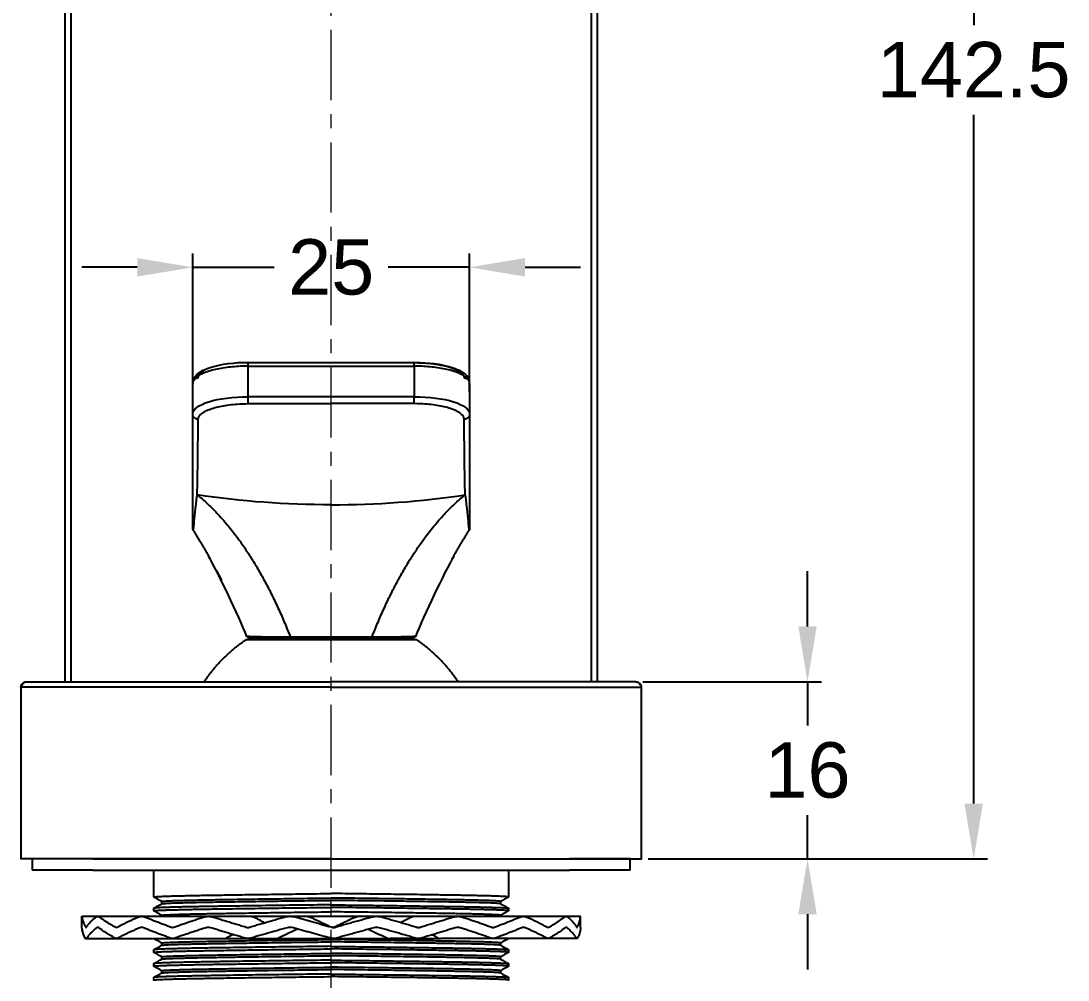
# Model space of a CAD drawing. Header units: millimetres. Extents: x 4812 to 5406, y -603 to -183.
# Drawn here: x 5095.6 to 5190.1, y -507.7 to -421.1 of the extents above; entities that cross this region are included whole.
import ezdxf

# ---------------------------------------------------------------- set-up
doc = ezdxf.new("R2010")
doc.units = ezdxf.units.MM
doc.header["$LTSCALE"] = 0.1
doc.linetypes.add('CENTERX2', pattern=[101.6, 63.5, -12.7, 12.7, -12.7])
doc.layers.get('0').update_dxf_attribs({"lineweight": 13})
doc.layers.add('CENTER', color=1, linetype='CENTERX2', lineweight=15)
doc.layers.add('DIM', color=3, linetype='Continuous', lineweight=9)
doc.styles.get("Standard").update_dxf_attribs({"font": 'arial.ttf'})
doc.dimstyles.new('사본(2) ISO-25', dxfattribs={"dimtxt": 5, "dimasz": 5, "dimexe": 1.25, "dimexo": 0.625, "dimgap": 1.5, "dimtad": 1, "dimtih": 1, "dimtoh": 1, "dimdec": 1, "dimdsep": 46, "dimtxsty": 'Standard', "dimcen": 5, "dimclrd": 3, "dimclre": 3, "dimclrt": 4, "dimadec": 0, "dimazin": 0, "dimtfac": 1, "dimtdec": 1, "dimtmove": 0, "dimatfit": 3, "dimfxl": 1.25, "dimarcsym": 0})

# ---------------------------------------------------------------- blocks, each defined once
blk = doc.blocks.new('*D7')
at = {"layer": 'Defpoints', "color": 0, "transparency": 16777216}
for p in [(5123.587, -354.241), (5151.587, -496.741), (5181.587, -496.741)]:
    blk.add_point(p, dxfattribs=at)
at = {"layer": 'DIM', "color": 3, "lineweight": -2, "transparency": 16777216}
for p, q in [((5124.212, -354.241), (5182.837, -354.241)), ((5181.587, -359.241), (5181.587, -421.438)), ((5181.587, -491.741), (5181.587, -429.544)), ((5152.212, -496.741), (5182.837, -496.741))]:
    blk.add_line(p, q, dxfattribs=at)
at = {"layer": 'DIM', "color": 3, "transparency": 16777216}
for points in [[(5180.754, -359.241), (5182.42, -359.241), (5181.587, -354.241)], [(5180.754, -491.741), (5182.42, -491.741), (5181.587, -496.741)]]:
    blk.add_solid(points, dxfattribs=at)
at = {"layer": 'DIM', "color": 4, "transparency": 16777216, "insert": (5181.587, -425.491), "char_height": 5, "attachment_point": 5}
blk.add_mtext('142.5', dxfattribs=at)
blk = doc.blocks.new('*D8')
at = {"layer": 'Defpoints', "color": 0, "transparency": 16777216}
for p in [(5151.085, -480.741), (5166.587, -480.741), (5151.587, -496.741)]:
    blk.add_point(p, dxfattribs=at)
at = {"layer": 'DIM', "color": 3, "lineweight": -2, "transparency": 16777216}
for p, q in [((5166.587, -475.741), (5166.587, -470.741)), ((5151.71, -480.741), (5167.837, -480.741)), ((5166.587, -480.741), (5166.587, -484.688)), ((5166.587, -496.741), (5166.587, -492.794)), ((5152.212, -496.741), (5167.837, -496.741)), ((5166.587, -501.741), (5166.587, -506.741))]:
    blk.add_line(p, q, dxfattribs=at)
at = {"layer": 'DIM', "color": 3, "transparency": 16777216}
for points in [[(5165.754, -475.741), (5167.42, -475.741), (5166.587, -480.741)], [(5165.754, -501.741), (5167.42, -501.741), (5166.587, -496.741)]]:
    blk.add_solid(points, dxfattribs=at)
at = {"layer": 'DIM', "color": 4, "transparency": 16777216, "insert": (5166.587, -488.741), "char_height": 5, "attachment_point": 5}
blk.add_mtext('16', dxfattribs=at)
blk = doc.blocks.new('*D14')
at = {"layer": 'Defpoints', "color": 0, "transparency": 16777216}
for p in [(5136.087, -443.311), (5111.087, -455.177), (5136.087, -455.177)]:
    blk.add_point(p, dxfattribs=at)
at = {"layer": 'DIM', "color": 3, "lineweight": -2, "transparency": 16777216}
for p, q in [((5111.087, -454.552), (5111.087, -442.061)), ((5136.087, -454.552), (5136.087, -442.061)), ((5106.087, -443.311), (5101.087, -443.311)), ((5111.087, -443.311), (5116.087, -443.311)), ((5116.087, -443.311), (5118.444, -443.311)), ((5131.087, -443.311), (5128.73, -443.311)), ((5136.087, -443.311), (5131.087, -443.311)), ((5141.087, -443.311), (5146.087, -443.311))]:
    blk.add_line(p, q, dxfattribs=at)
at = {"layer": 'DIM', "color": 3, "transparency": 16777216}
for points in [[(5106.087, -442.478), (5106.087, -444.145), (5111.087, -443.311)], [(5141.087, -442.478), (5141.087, -444.145), (5136.087, -443.311)]]:
    blk.add_solid(points, dxfattribs=at)
at = {"layer": 'DIM', "color": 4, "transparency": 16777216, "insert": (5123.587, -443.311), "char_height": 5, "attachment_point": 5}
blk.add_mtext('25', dxfattribs=at)

msp = doc.modelspace()

# ---------------------------------------------------------------- linework, layer by layer
at = {"lineweight": -3}
for p, q in [((5131.009, -476.77), (5119.91, -476.77)), ((5101.087, -501.932), (5101.088, -501.923)), ((5101.087, -502.923), (5101.087, -501.932)), ((5101.088, -501.923), (5146.086, -501.923)), ((5112.506, -501.923), (5116.076, -501.923)), ((5119.871, -501.923), (5121.069, -501.923)), ((5123.441, -502.849), (5123.342, -502.798)), ((5126.365, -501.923), (5127.685, -501.923)), ((5146.087, -501.932), (5146.086, -501.923)), ((5146.087, -502.943), (5146.087, -501.932)), ((5101.088, -502.923), (5101.087, -502.943)), ((5101.396, -503.923), (5133.49, -503.923)), ((5116.074, -503.923), (5118.495, -503.923)), ((5131.465, -503.923), (5128.926, -503.923)), ((5145.778, -503.923), (5133.49, -503.923))]:
    msp.add_line(p, q, dxfattribs=at)
at = {"lineweight": -3, "extrusion": (0, 1, 0)}
for p, q in [((5102.087, -496.741), (5096.587, -496.741)), ((5096.587, -496.741), (5096.587, -497.741)), ((5102.087, -496.741), (5145.087, -496.741)), ((5150.587, -496.741), (5145.087, -496.741)), ((5150.587, -497.741), (5150.587, -496.741)), ((5102.087, -497.741), (5096.587, -497.741)), ((5102.087, -497.741), (5145.087, -497.741)), ((5150.587, -497.741), (5145.087, -497.741))]:
    msp.add_line(p, q, dxfattribs=at)
at = {"lineweight": -3}
msp.add_arc((5135.355, -502.758), 0.835, 90.08207, 99.66075, dxfattribs=at)
for points, degree in [([(5099.587, -480.741), (5099.587, -429.207), (5099.587, -377.673)], 2), ([(5100.087, -377.673), (5100.087, -429.207), (5100.087, -480.741)], 2), ([(5147.087, -480.741), (5147.087, -429.207), (5147.087, -377.673)], 2), ([(5147.587, -377.673), (5147.587, -429.207), (5147.587, -480.741)], 2), ([(5116.087, -451.895), (5123.587, -451.895), (5131.087, -451.895)], 2), ([(5116.087, -452.239), (5123.587, -452.239), (5131.087, -452.239)], 2), ([(5116.087, -454.995), (5116.087, -453.617), (5116.087, -452.239)], 2), ([(5131.087, -452.239), (5131.087, -453.617), (5131.087, -454.995)], 2), ([(5111.087, -456.557), (5111.087, -455.177), (5111.087, -453.797)], 2), ([(5136.087, -453.797), (5136.087, -455.177), (5136.087, -456.557)], 2), ([(5123.587, -464.751), (5119.517, -464.751), (5115.464, -464.474), (5111.492, -463.856)], 3), ([(5123.587, -464.751), (5127.656, -464.751), (5131.71, -464.474), (5135.682, -463.856)], 3), ([(5111.144, -467.08), (5111.109, -467.011), (5111.087, -466.929), (5111.087, -466.848)], 3), ([(5136.087, -466.848), (5136.087, -466.944), (5136.056, -467.042), (5136.009, -467.116)], 3), ([(5136.087, -466.848), (5136.087, -466.852), (5136.071, -466.863), (5136.04, -466.881)], 3), ([(5115.978, -476.643), (5115.243, -474.783), (5113.358, -470.864), (5112.525, -469.394)], 3), ([(5134.649, -469.394), (5133.816, -470.864), (5131.931, -474.783), (5131.195, -476.643)], 3), ([(5116.164, -476.77), (5116.091, -476.77), (5116.011, -476.717), (5115.979, -476.643)], 3), ([(5116.287, -476.918), (5116.287, -476.844), (5116.287, -476.77)], 2), ([(5123.587, -476.719), (5122.294, -476.719), (5121.041, -476.719), (5119.91, -476.717)], 3), ([(5127.264, -476.717), (5126.133, -476.719), (5124.88, -476.719), (5123.587, -476.719)], 3), ([(5130.887, -476.77), (5130.887, -476.859), (5130.887, -476.949)], 2), ([(5131.193, -476.642), (5131.155, -476.715), (5131.062, -476.77), (5131.009, -476.77)], 3), ([(5095.587, -481.241), (5095.587, -488.991), (5095.587, -496.741)], 2), ([(5151.587, -496.741), (5151.587, -488.991), (5151.587, -481.241)], 2), ([(5107.587, -500.178), (5107.587, -498.96), (5107.587, -497.741)], 2), ([(5139.587, -497.741), (5139.587, -498.96), (5139.587, -500.178)], 2), ([(5108.291, -500.587), (5108.057, -500.452), (5107.824, -500.317), (5107.59, -500.182)], 3), ([(5107.59, -501.193), (5107.824, -501.058), (5108.057, -500.923), (5108.291, -500.788)], 3), ([(5108.287, -500.792), (5108.287, -500.687), (5108.287, -500.583)], 2), ([(5139.584, -500.182), (5139.35, -500.317), (5139.117, -500.452), (5138.883, -500.587)], 3), ([(5138.883, -500.788), (5139.117, -500.923), (5139.35, -501.058), (5139.584, -501.193)], 3), ([(5138.887, -500.583), (5138.887, -500.687), (5138.887, -500.792)], 2), ([(5107.587, -501.428), (5107.587, -501.312), (5107.587, -501.196)], 2), ([(5108.291, -501.837), (5108.057, -501.702), (5107.824, -501.567), (5107.59, -501.432)], 3), ([(5108.287, -501.923), (5108.287, -501.878), (5108.287, -501.833)], 2), ([(5139.584, -501.432), (5139.35, -501.567), (5139.117, -501.702), (5138.883, -501.837)], 3), ([(5138.887, -501.833), (5138.887, -501.878), (5138.887, -501.923)], 2), ([(5139.587, -501.196), (5139.587, -501.312), (5139.587, -501.428)], 2), ([(5107.587, -503.928), (5107.587, -503.926), (5107.587, -503.923)], 2), ([(5108.291, -504.337), (5108.057, -504.202), (5107.824, -504.067), (5107.59, -503.932)], 3), ([(5107.59, -504.943), (5107.824, -504.808), (5108.057, -504.673), (5108.291, -504.538)], 3), ([(5108.287, -504.486), (5108.287, -504.409), (5108.287, -504.333)], 2), ([(5123.346, -503.853), (5123.464, -503.898), (5123.592, -503.923), (5123.719, -503.923)], 3), ([(5139.584, -503.932), (5139.35, -504.067), (5139.117, -504.202), (5138.883, -504.337)], 3), ([(5138.883, -504.538), (5139.117, -504.673), (5139.35, -504.808), (5139.584, -504.943)], 3), ([(5138.887, -504.333), (5138.887, -504.437), (5138.887, -504.542)], 2), ([(5139.587, -503.923), (5139.587, -503.926), (5139.587, -503.928)], 2), ([(5107.587, -505.178), (5107.587, -505.062), (5107.587, -504.946)], 2), ([(5108.291, -505.587), (5108.057, -505.452), (5107.824, -505.317), (5107.59, -505.182)], 3), ([(5108.287, -505.792), (5108.287, -505.687), (5108.287, -505.583)], 2), ([(5139.584, -505.182), (5139.35, -505.317), (5139.117, -505.452), (5138.883, -505.587)], 3), ([(5138.887, -505.583), (5138.887, -505.687), (5138.887, -505.792)], 2), ([(5139.587, -504.946), (5139.587, -505.062), (5139.587, -505.178)], 2), ([(5107.587, -506.428), (5107.587, -506.312), (5107.587, -506.196)], 2), ([(5107.59, -506.193), (5107.824, -506.058), (5108.057, -505.923), (5108.291, -505.788)], 3), ([(5108.291, -506.837), (5108.057, -506.702), (5107.824, -506.567), (5107.59, -506.432)], 3), ([(5138.883, -505.788), (5139.117, -505.923), (5139.35, -506.058), (5139.584, -506.193)], 3), ([(5139.584, -506.432), (5139.35, -506.567), (5139.117, -506.702), (5138.883, -506.837)], 3), ([(5139.587, -506.196), (5139.587, -506.312), (5139.587, -506.428)], 2), ([(5107.587, -507.678), (5107.587, -507.562), (5107.587, -507.446)], 2), ([(5107.59, -507.443), (5107.824, -507.308), (5108.057, -507.173), (5108.291, -507.038)], 3), ([(5108.287, -507.042), (5108.287, -506.937), (5108.287, -506.833)], 2), ([(5138.883, -507.038), (5139.117, -507.173), (5139.35, -507.308), (5139.584, -507.443)], 3), ([(5138.887, -506.833), (5138.887, -506.937), (5138.887, -507.042)], 2), ([(5139.587, -507.446), (5139.587, -507.562), (5139.587, -507.678)], 2)]:
    msp.add_open_spline(points, degree=degree, dxfattribs=at)
for points, knots in [([(5111.087, -453.797), (5111.087, -453.465), (5111.26, -453.182), (5111.502, -452.965), (5111.805, -452.693), (5112.23, -452.492), (5112.756, -452.328), (5113.666, -452.044), (5114.845, -451.895), (5116.087, -451.895)], [0, 0, 0, 0, 1.716333, 1.716333, 1.716333, 3.890493, 3.890493, 3.890493, 7.64747, 7.64747, 7.64747, 7.64747]), ([(5131.133, -451.895), (5132.359, -451.898), (5133.519, -452.048), (5134.418, -452.328), (5134.944, -452.492), (5135.369, -452.693), (5135.672, -452.965), (5135.85, -453.125), (5135.991, -453.32), (5136.053, -453.545)], [0.046743, 0.046743, 0.046743, 0.046743, 3.756977, 3.756977, 3.756977, 5.931137, 5.931137, 5.931137, 7.195297, 7.195297, 7.195297, 7.195297]), ([(5111.087, -456.557), (5111.087, -456.143), (5111.628, -455.741), (5113.472, -455.164), (5114.766, -454.994), (5116.087, -454.995)], [-8.053265, -8.053265, -8.053265, -8.053265, -4.026633, -4.026633, 0, 0, 0, 0]), ([(5123.587, -454.995), (5123.273, -454.995), (5122.96, -454.995), (5122.646, -454.995), (5120.46, -454.995), (5118.273, -454.995), (5116.087, -454.995)], [-7.5, -7.5, -7.5, -7.5, -6.559196, -6.559196, -6.559196, 0, 0, 0, 0]), ([(5131.087, -454.995), (5128.901, -454.995), (5126.714, -454.995), (5124.528, -454.995), (5124.214, -454.995), (5123.901, -454.995), (5123.587, -454.995)], [-7.5, -7.5, -7.5, -7.5, -0.940804, -0.940804, -0.940804, 0, 0, 0, 0]), ([(5131.087, -454.995), (5132.408, -454.994), (5133.702, -455.164), (5135.546, -455.741), (5136.087, -456.143), (5136.087, -456.557)], [-8.053265, -8.053265, -8.053265, -8.053265, -4.026633, -4.026633, 0, 0, 0, 0]), ([(5111.583, -457.031), (5111.584, -456.874), (5111.671, -456.714), (5111.839, -456.566), (5112.006, -456.418), (5112.257, -456.276), (5112.572, -456.153), (5112.887, -456.031), (5113.274, -455.923), (5113.701, -455.839), (5114.129, -455.756), (5114.608, -455.694), (5115.099, -455.66), (5115.422, -455.637), (5115.756, -455.625), (5116.087, -455.625)], [0, 0, 0, 0, 1.525633, 1.525633, 1.525633, 3.051636, 3.051636, 3.051636, 4.577243, 4.577243, 4.577243, 6.102551, 6.102551, 6.102551, 7.100532, 7.100532, 7.100532, 7.100532]), ([(5116.087, -455.625), (5116.42, -455.625), (5116.754, -455.625), (5117.087, -455.625), (5118.42, -455.625), (5119.754, -455.625), (5121.087, -455.625), (5121.607, -455.625), (5122.126, -455.625), (5122.646, -455.625), (5122.96, -455.625), (5123.273, -455.625), (5123.587, -455.625)], [0, 0, 0, 0, 0.133333, 0.133333, 0.133333, 0.666664, 0.666664, 0.666664, 0.874559, 0.874559, 0.874559, 1, 1, 1, 1]), ([(5131.087, -455.625), (5130.754, -455.625), (5130.42, -455.625), (5130.087, -455.625), (5128.754, -455.625), (5127.42, -455.625), (5126.087, -455.625), (5125.567, -455.625), (5125.048, -455.625), (5124.528, -455.625), (5124.214, -455.625), (5123.901, -455.625), (5123.587, -455.625)], [0, 0, 0, 0, 0.133333, 0.133333, 0.133333, 0.666664, 0.666664, 0.666664, 0.874559, 0.874559, 0.874559, 1, 1, 1, 1]), ([(5135.591, -457.031), (5135.59, -456.874), (5135.503, -456.714), (5135.335, -456.566), (5135.168, -456.418), (5134.917, -456.276), (5134.602, -456.153), (5134.287, -456.031), (5133.9, -455.923), (5133.473, -455.839), (5133.045, -455.756), (5132.566, -455.694), (5132.075, -455.66), (5131.752, -455.637), (5131.418, -455.625), (5131.087, -455.625)], [-7.100532, -7.100532, -7.100532, -7.100532, -5.574899, -5.574899, -5.574899, -4.048896, -4.048896, -4.048896, -2.523289, -2.523289, -2.523289, -0.997982, -0.997982, -0.997982, 0, 0, 0, 0]), ([(5111.087, -466.848), (5111.087, -466.767), (5111.087, -466.724), (5111.087, -465.915), (5111.087, -465.23), (5111.087, -463.325), (5111.087, -462.035), (5111.087, -459.289), (5111.087, -457.919), (5111.087, -456.557)], [0, 0, 0, 0, 13.064549, 13.064549, 26.129098, 26.129098, 39.193647, 39.193647, 52.258196, 52.258196, 52.258196, 52.258196]), ([(5111.492, -463.856), (5111.513, -462.913), (5111.533, -461.715), (5111.565, -459.369), (5111.577, -458.197), (5111.583, -457.031)], [0, 0, 0, 0, 11.167694, 11.167694, 22.335387, 22.335387, 22.335387, 22.335387]), ([(5135.682, -463.856), (5135.661, -462.913), (5135.641, -461.715), (5135.609, -459.369), (5135.597, -458.197), (5135.591, -457.031)], [-22.335387, -22.335387, -22.335387, -22.335387, -11.167694, -11.167694, 0, 0, 0, 0]), ([(5136.087, -456.557), (5136.087, -457.919), (5136.087, -459.289), (5136.087, -462.035), (5136.087, -463.325), (5136.087, -465.23), (5136.087, -465.915), (5136.087, -466.724), (5136.087, -466.767), (5136.087, -466.848)], [0, 0, 0, 0, 13.064549, 13.064549, 26.129098, 26.129098, 39.193647, 39.193647, 52.258196, 52.258196, 52.258196, 52.258196]), ([(5111.163, -467.113), (5111.159, -467.013), (5111.165, -466.955), (5111.247, -465.935), (5111.339, -465.1), (5111.492, -463.856)], [-30.049519, -30.049519, -30.049519, -30.049519, -15.02476, -15.02476, 0, 0, 0, 0]), ([(5135.682, -463.856), (5135.834, -465.1), (5135.927, -465.935), (5136.009, -466.955), (5136.015, -467.013), (5136.011, -467.113)], [-30.049519, -30.049519, -30.049519, -30.049519, -15.02476, -15.02476, 0, 0, 0, 0]), ([(5119.91, -476.717), (5118.693, -476.715), (5117.685, -476.707), (5116.294, -476.673), (5115.935, -476.637), (5115.983, -476.644)], [-8.405238, -8.405238, -8.405238, -8.405238, -4.202619, -4.202619, 0, 0, 0, 0]), ([(5119.91, -476.77), (5119.335, -476.77), (5118.804, -476.77), (5116.969, -476.77), (5116.165, -476.77), (5116.164, -476.77)], [3.938196, 3.938196, 3.938196, 3.938196, 5.976776, 5.976776, 11.953552, 11.953552, 11.953552, 11.953552]), ([(5131.191, -476.644), (5131.239, -476.637), (5130.88, -476.673), (5129.489, -476.707), (5128.48, -476.715), (5127.264, -476.717)], [-8.405238, -8.405238, -8.405238, -8.405238, -4.202619, -4.202619, 0, 0, 0, 0]), ([(5096.088, -480.741), (5096.106, -480.741), (5096.284, -480.741), (5097.237, -480.741), (5098.469, -480.741), (5101.407, -480.741), (5103.044, -480.741), (5110.945, -480.741), (5117.266, -480.741), (5123.587, -480.741)], [45.257761, 45.257761, 45.257761, 45.257761, 47.639748, 47.639748, 52.403723, 52.403723, 57.167698, 57.167698, 76.223597, 76.223597, 76.223597, 76.223597]), ([(5151.085, -480.741), (5151.068, -480.741), (5150.89, -480.741), (5149.937, -480.741), (5148.705, -480.741), (5145.767, -480.741), (5144.13, -480.741), (5136.229, -480.741), (5129.908, -480.741), (5123.587, -480.741)], [45.257761, 45.257761, 45.257761, 45.257761, 47.639748, 47.639748, 52.403723, 52.403723, 57.167698, 57.167698, 76.223597, 76.223597, 76.223597, 76.223597]), ([(5101.088, -501.923), (5101.089, -501.923), (5101.089, -501.931), (5101.092, -501.941), (5101.094, -501.962), (5101.098, -501.989), (5101.102, -502.021), (5101.108, -502.067), (5101.118, -502.124), (5101.132, -502.192), (5101.155, -502.284), (5101.19, -502.399), (5101.233, -502.512), (5101.273, -502.602), (5101.306, -502.671), (5101.341, -502.738), (5101.372, -502.795), (5101.399, -502.839), (5101.42, -502.874), (5101.436, -502.904), (5101.454, -502.923), (5101.463, -502.923)], [0, 0, 0, 0, 0.003936, 0.0153, 0.034039, 0.06021, 0.091254, 0.123395, 0.187498, 0.252058, 0.317104, 0.449039, 0.583924, 0.652694, 0.722351, 0.793059, 0.864796, 0.900534, 0.937811, 0.974967, 1, 1, 1, 1]), ([(5101.463, -502.923), (5101.473, -502.923), (5101.492, -502.904), (5101.509, -502.874), (5101.533, -502.839), (5101.567, -502.794), (5101.609, -502.737), (5101.663, -502.669), (5101.72, -502.601), (5101.799, -502.51), (5101.904, -502.395), (5102.016, -502.282), (5102.111, -502.192), (5102.185, -502.123), (5102.262, -502.055), (5102.336, -501.986), (5102.419, -501.935), (5102.482, -501.923), (5102.511, -501.923)], [0, 0, 0, 0, 0.018812, 0.046868, 0.075541, 0.103581, 0.161256, 0.220085, 0.280041, 0.341204, 0.467082, 0.59787, 0.665138, 0.733682, 0.803506, 0.874411, 0.939714, 1, 1, 1, 1]), ([(5102.511, -501.923), (5102.542, -501.923), (5102.607, -501.935), (5102.697, -501.987), (5102.784, -502.056), (5102.879, -502.124), (5102.975, -502.193), (5103.109, -502.285), (5103.282, -502.4), (5103.46, -502.512), (5103.607, -502.603), (5103.72, -502.671), (5103.836, -502.738), (5103.955, -502.807), (5104.072, -502.87), (5104.155, -502.923), (5104.199, -502.923)], [0, 0, 0, 0, 0.046338, 0.098596, 0.156538, 0.215638, 0.275746, 0.336849, 0.46207, 0.59131, 0.657446, 0.724573, 0.792713, 0.861846, 0.932015, 1, 1, 1, 1]), ([(5104.199, -502.923), (5104.245, -502.923), (5104.33, -502.869), (5104.454, -502.806), (5104.584, -502.737), (5104.716, -502.67), (5104.85, -502.602), (5105.033, -502.51), (5105.268, -502.396), (5105.506, -502.282), (5105.701, -502.192), (5105.85, -502.123), (5105.976, -502.066), (5106.078, -502.021), (5106.179, -501.975), (5106.312, -501.934), (5106.422, -501.923), (5106.477, -501.923)], [0, 0, 0, 0, 0.054531, 0.112355, 0.170961, 0.230385, 0.290608, 0.351641, 0.47608, 0.603664, 0.668621, 0.73435, 0.800843, 0.834379, 0.868045, 0.934337, 1, 1, 1, 1]), ([(5106.477, -501.923), (5106.532, -501.923), (5106.645, -501.934), (5106.81, -501.985), (5106.971, -502.056), (5107.137, -502.124), (5107.304, -502.193), (5107.532, -502.284), (5107.82, -502.399), (5108.113, -502.512), (5108.35, -502.602), (5108.531, -502.67), (5108.713, -502.738), (5108.897, -502.807), (5109.053, -502.86), (5109.175, -502.911), (5109.241, -502.923), (5109.274, -502.923)], [0, 0, 0, 0, 0.055798, 0.113451, 0.172989, 0.233177, 0.293967, 0.35535, 0.479879, 0.606718, 0.670992, 0.735821, 0.801207, 0.867137, 0.933616, 0.967073, 1, 1, 1, 1]), ([(5109.274, -502.923), (5109.34, -502.923), (5109.468, -502.871), (5109.657, -502.806), (5109.85, -502.738), (5110.045, -502.67), (5110.241, -502.602), (5110.505, -502.511), (5110.839, -502.396), (5111.176, -502.283), (5111.448, -502.192), (5111.655, -502.123), (5111.828, -502.066), (5111.967, -502.021), (5112.106, -501.974), (5112.285, -501.934), (5112.432, -501.923), (5112.506, -501.923)], [0, 0, 0, 0, 0.058528, 0.118348, 0.178623, 0.239355, 0.300534, 0.362157, 0.486698, 0.612927, 0.676656, 0.740788, 0.805314, 0.837724, 0.870217, 0.935078, 1, 1, 1, 1]), ([(5112.205, -501.95), (5112.187, -501.945), (5112.116, -501.93), (5112.044, -501.923), (5111.99, -501.923)], [0, 0, 0, 0, 0.254347, 1, 1, 1, 1]), ([(5112.506, -501.923), (5112.58, -501.923), (5112.728, -501.933), (5112.947, -501.984), (5113.162, -502.056), (5113.379, -502.124), (5113.597, -502.192), (5113.89, -502.284), (5114.26, -502.398), (5114.632, -502.511), (5114.931, -502.602), (5115.157, -502.67), (5115.384, -502.738), (5115.612, -502.807), (5115.804, -502.86), (5115.955, -502.911), (5116.035, -502.923), (5116.074, -502.923)], [0, 0, 0, 0, 0.059664, 0.119976, 0.180958, 0.242264, 0.303879, 0.365796, 0.49051, 0.616353, 0.679682, 0.743273, 0.807119, 0.871214, 0.935551, 0.967813, 1, 1, 1, 1]), ([(5116.074, -502.923), (5116.114, -502.923), (5116.195, -502.911), (5116.347, -502.86), (5116.541, -502.806), (5116.773, -502.738), (5117.007, -502.67), (5117.241, -502.602), (5117.554, -502.511), (5117.948, -502.397), (5118.343, -502.283), (5118.66, -502.192), (5118.898, -502.124), (5119.098, -502.066), (5119.257, -502.021), (5119.417, -501.974), (5119.622, -501.934), (5119.788, -501.923), (5119.872, -501.923)], [0, 0, 0, 0, 0.03044, 0.06106, 0.122447, 0.184038, 0.245826, 0.307805, 0.369967, 0.494813, 0.62031, 0.683286, 0.746403, 0.809656, 0.841331, 0.873037, 0.936473, 1, 1, 1, 1]), ([(5117.572, -502.506), (5117.511, -502.474), (5117.388, -502.409), (5117.174, -502.298), (5116.933, -502.167), (5116.576, -501.981), (5116.273, -501.923), (5116.076, -501.923)], [0, 0, 0, 0, 0.128512, 0.256424, 0.447195, 0.635813, 1, 1, 1, 1]), ([(5119.872, -501.923), (5119.946, -501.923), (5120.097, -501.932), (5120.319, -501.971), (5120.535, -502.034), (5120.753, -502.096), (5120.971, -502.157), (5121.261, -502.239), (5121.771, -502.383), (5122.501, -502.586), (5123.085, -502.751), (5123.378, -502.83)], [0, 0, 0, 0, 0.061961, 0.124039, 0.186247, 0.248535, 0.310896, 0.373322, 0.49835, 0.748956, 1, 1, 1, 1]), ([(5123.342, -502.798), (5123.25, -502.752), (5123.062, -502.668), (5122.785, -502.533), (5122.508, -502.4), (5122.23, -502.268), (5122, -502.154), (5121.814, -502.068), (5121.528, -501.963), (5121.272, -501.923), (5121.069, -501.923)], [0, 0, 0, 0, 0.12562, 0.251177, 0.376635, 0.50196, 0.62714, 0.689656, 0.752065, 1, 1, 1, 1]), ([(5123.378, -502.83), (5123.445, -502.848), (5123.544, -502.877), (5123.677, -502.916), (5123.747, -502.923), (5123.781, -502.923)], [0, 0, 0, 0, 0.499958, 0.749944, 1, 1, 1, 1]), ([(5126.365, -501.923), (5126.25, -501.923), (5126.018, -501.944), (5125.681, -502.035), (5125.368, -502.188), (5125.054, -502.34), (5124.739, -502.491), (5124.476, -502.618), (5124.265, -502.718), (5124.105, -502.791), (5123.952, -502.876), (5123.838, -502.911), (5123.78, -502.919)], [0, 0, 0, 0, 0.123757, 0.248042, 0.372853, 0.497919, 0.623201, 0.74864, 0.811409, 0.874196, 0.937, 1, 1, 1, 1]), ([(5123.781, -502.923), (5123.824, -502.923), (5123.908, -502.911), (5124.07, -502.86), (5124.274, -502.806), (5124.518, -502.738), (5124.762, -502.67), (5125.006, -502.602), (5125.331, -502.511), (5125.737, -502.397), (5126.142, -502.283), (5126.465, -502.192), (5126.707, -502.124), (5126.909, -502.067), (5127.07, -502.021), (5127.23, -501.974), (5127.435, -501.934), (5127.602, -501.923), (5127.685, -501.923)], [0, 0, 0, 0, 0.031408, 0.062832, 0.12566, 0.188473, 0.251259, 0.314012, 0.376725, 0.502004, 0.627042, 0.689453, 0.751783, 0.814026, 0.845112, 0.876175, 0.938161, 1, 1, 1, 1]), ([(5127.685, -501.923), (5127.768, -501.923), (5127.935, -501.933), (5128.179, -501.984), (5128.417, -502.056), (5128.655, -502.123), (5128.893, -502.192), (5129.209, -502.283), (5129.601, -502.397), (5129.993, -502.511), (5130.305, -502.602), (5130.538, -502.67), (5130.77, -502.738), (5131.001, -502.806), (5131.194, -502.86), (5131.345, -502.911), (5131.425, -502.923), (5131.465, -502.923)], [0, 0, 0, 0, 0.063601, 0.127103, 0.19055, 0.253857, 0.317017, 0.380023, 0.505548, 0.630375, 0.692511, 0.754451, 0.81619, 0.877719, 0.939033, 0.969612, 1, 1, 1, 1]), ([(5131.326, -501.923), (5131.2, -501.923), (5131.01, -501.948), (5130.767, -502.023), (5130.59, -502.106), (5130.417, -502.2), (5130.184, -502.327), (5130.008, -502.419), (5129.89, -502.481)], [0, 0, 0, 0, 0.241303, 0.364586, 0.489741, 0.616364, 0.743658, 1, 1, 1, 1]), ([(5131.465, -502.923), (5131.504, -502.923), (5131.584, -502.911), (5131.734, -502.86), (5131.924, -502.807), (5132.15, -502.738), (5132.376, -502.67), (5132.6, -502.602), (5132.898, -502.511), (5133.266, -502.398), (5133.633, -502.284), (5133.924, -502.192), (5134.14, -502.124), (5134.319, -502.067), (5134.462, -502.021), (5134.604, -501.975), (5134.784, -501.934), (5134.932, -501.923), (5135.005, -501.923)], [0, 0, 0, 0, 0.032223, 0.064534, 0.128959, 0.193128, 0.257037, 0.320678, 0.384044, 0.509924, 0.634624, 0.696514, 0.758091, 0.819346, 0.849852, 0.880265, 0.940476, 1, 1, 1, 1]), ([(5135.005, -501.923), (5135.078, -501.923), (5135.223, -501.933), (5135.436, -501.984), (5135.641, -502.056), (5135.847, -502.123), (5136.051, -502.192), (5136.32, -502.283), (5136.653, -502.396), (5136.983, -502.51), (5137.244, -502.602), (5137.438, -502.67), (5137.629, -502.738), (5137.819, -502.806), (5137.978, -502.86), (5138.1, -502.911), (5138.166, -502.923), (5138.198, -502.923)], [0, 0, 0, 0, 0.064964, 0.129878, 0.194849, 0.259432, 0.323606, 0.387363, 0.513603, 0.638097, 0.699675, 0.760793, 0.82145, 0.881635, 0.941351, 0.971042, 1, 1, 1, 1]), ([(5138.198, -502.923), (5138.23, -502.923), (5138.295, -502.911), (5138.415, -502.861), (5138.569, -502.807), (5138.75, -502.738), (5138.93, -502.67), (5139.108, -502.602), (5139.341, -502.512), (5139.629, -502.399), (5139.912, -502.284), (5140.135, -502.192), (5140.3, -502.124), (5140.436, -502.067), (5140.543, -502.021), (5140.648, -501.975), (5140.782, -501.934), (5140.893, -501.923), (5140.947, -501.923)], [0, 0, 0, 0, 0.032956, 0.066485, 0.1331, 0.199145, 0.264628, 0.329537, 0.393872, 0.520781, 0.64531, 0.706667, 0.767413, 0.827541, 0.857376, 0.887009, 0.944477, 1, 1, 1, 1]), ([(5140.947, -501.923), (5141.001, -501.923), (5141.109, -501.933), (5141.265, -501.984), (5141.412, -502.055), (5141.56, -502.123), (5141.706, -502.192), (5141.896, -502.282), (5142.129, -502.396), (5142.358, -502.51), (5142.536, -502.602), (5142.667, -502.67), (5142.795, -502.737), (5142.922, -502.806), (5143.042, -502.869), (5143.125, -502.923), (5143.169, -502.923)], [0, 0, 0, 0, 0.065648, 0.13201, 0.199349, 0.26597, 0.331808, 0.39685, 0.524536, 0.648988, 0.709995, 0.770169, 0.829523, 0.888039, 0.945745, 1, 1, 1, 1]), ([(5143.169, -502.923), (5143.213, -502.923), (5143.292, -502.87), (5143.406, -502.807), (5143.521, -502.738), (5143.633, -502.671), (5143.743, -502.603), (5143.885, -502.512), (5144.057, -502.4), (5144.223, -502.285), (5144.351, -502.193), (5144.444, -502.124), (5144.535, -502.056), (5144.618, -501.987), (5144.704, -501.935), (5144.767, -501.923), (5144.796, -501.923)], [0, 0, 0, 0, 0.06803, 0.138455, 0.207803, 0.276132, 0.343419, 0.409691, 0.539126, 0.66445, 0.725571, 0.785675, 0.844762, 0.902688, 0.954499, 1, 1, 1, 1]), ([(5144.796, -501.923), (5144.824, -501.923), (5144.884, -501.935), (5144.962, -501.987), (5145.033, -502.055), (5145.106, -502.123), (5145.176, -502.192), (5145.265, -502.282), (5145.37, -502.395), (5145.469, -502.51), (5145.543, -502.601), (5145.595, -502.669), (5145.645, -502.737), (5145.683, -502.794), (5145.714, -502.839), (5145.736, -502.874), (5145.752, -502.904), (5145.769, -502.923), (5145.778, -502.923)], [0, 0, 0, 0, 0.059384, 0.124379, 0.195396, 0.265372, 0.334067, 0.40147, 0.532504, 0.658612, 0.719896, 0.779977, 0.838944, 0.896771, 0.924875, 0.953634, 0.981825, 1, 1, 1, 1]), ([(5145.778, -502.923), (5145.786, -502.923), (5145.802, -502.906), (5145.82, -502.867), (5145.851, -502.813), (5145.883, -502.748), (5145.913, -502.683), (5145.941, -502.619), (5145.975, -502.533), (5146.011, -502.425), (5146.045, -502.294), (5146.069, -502.164), (5146.082, -502.043), (5146.087, -501.966), (5146.087, -501.932)], [0, 0, 0, 0, 0.022603, 0.057612, 0.127635, 0.196065, 0.263849, 0.330652, 0.396745, 0.526754, 0.654374, 0.780158, 0.904748, 1, 1, 1, 1]), ([(5101.463, -503.923), (5101.445, -503.923), (5101.41, -503.884), (5101.379, -503.826), (5101.34, -503.759), (5101.294, -503.671), (5101.241, -503.561), (5101.189, -503.426), (5101.154, -503.314), (5101.132, -503.224), (5101.117, -503.157), (5101.108, -503.101), (5101.101, -503.056), (5101.097, -503.022), (5101.094, -502.988), (5101.092, -502.961), (5101.09, -502.943), (5101.09, -502.932), (5101.088, -502.928), (5101.088, -502.923), (5101.088, -502.923)], [0, 0, 0, 0, 0.050042, 0.121146, 0.19145, 0.260784, 0.396295, 0.528245, 0.657197, 0.720724, 0.783821, 0.846262, 0.877343, 0.908877, 0.941083, 0.970515, 0.982563, 0.991938, 0.99796, 1, 1, 1, 1]), ([(5101.088, -502.998), (5101.091, -503.079), (5101.104, -503.201), (5101.138, -503.361), (5101.172, -503.482), (5101.215, -503.602), (5101.258, -503.701), (5101.296, -503.78), (5101.321, -503.83), (5101.343, -503.869), (5101.36, -503.9), (5101.381, -503.923), (5101.396, -503.923)], [0, 0, 0, 0, 0.24499, 0.368842, 0.494565, 0.622712, 0.753689, 0.820518, 0.888233, 0.92252, 0.955361, 1, 1, 1, 1]), ([(5102.511, -502.923), (5102.48, -502.923), (5102.417, -502.954), (5102.344, -503.022), (5102.264, -503.089), (5102.162, -503.177), (5102.042, -503.288), (5101.906, -503.422), (5101.8, -503.535), (5101.721, -503.625), (5101.664, -503.692), (5101.611, -503.758), (5101.558, -503.825), (5101.519, -503.884), (5101.482, -503.923), (5101.463, -503.923)], [0, 0, 0, 0, 0.063259, 0.135497, 0.206842, 0.276529, 0.412253, 0.542835, 0.668414, 0.729376, 0.789126, 0.847746, 0.905184, 0.961157, 1, 1, 1, 1]), ([(5104.199, -503.923), (5104.111, -503.923), (5103.989, -503.844), (5103.835, -503.76), (5103.681, -503.671), (5103.495, -503.561), (5103.28, -503.427), (5103.074, -503.293), (5102.909, -503.18), (5102.782, -503.09), (5102.689, -503.023), (5102.609, -502.955), (5102.543, -502.923), (5102.511, -502.923)], [0, 0, 0, 0, 0.134832, 0.203748, 0.271679, 0.40447, 0.533205, 0.657883, 0.778518, 0.837271, 0.895164, 0.951848, 1, 1, 1, 1]), ([(5106.476, -502.923), (5106.366, -502.924), (5106.157, -503.026), (5105.856, -503.154), (5105.559, -503.29), (5105.271, -503.423), (5104.991, -503.557), (5104.764, -503.669), (5104.586, -503.759), (5104.477, -503.814), (5104.392, -503.859), (5104.329, -503.892), (5104.266, -503.917), (5104.221, -503.923), (5104.199, -503.923)], [0, 0, 0, 0, 0.13354, 0.26729, 0.39794, 0.52546, 0.649813, 0.770956, 0.830322, 0.888864, 0.917863, 0.946509, 0.97391, 1, 1, 1, 1]), ([(5109.274, -503.923), (5109.143, -503.923), (5108.955, -503.845), (5108.711, -503.76), (5108.468, -503.67), (5108.169, -503.56), (5107.817, -503.426), (5107.472, -503.292), (5107.189, -503.18), (5106.967, -503.09), (5106.803, -503.023), (5106.646, -502.951), (5106.532, -502.923), (5106.476, -502.923)], [0, 0, 0, 0, 0.13162, 0.197527, 0.262889, 0.391929, 0.518693, 0.643132, 0.765202, 0.825319, 0.884869, 0.943745, 1, 1, 1, 1]), ([(5112.506, -502.923), (5112.359, -502.924), (5112.076, -503.025), (5111.661, -503.155), (5111.249, -503.29), (5110.843, -503.424), (5110.443, -503.558), (5110.114, -503.669), (5109.853, -503.759), (5109.599, -503.844), (5109.406, -503.923), (5109.274, -503.923)], [0, 0, 0, 0, 0.130046, 0.25958, 0.387524, 0.513827, 0.638434, 0.761291, 0.822049, 0.882349, 1, 1, 1, 1]), ([(5116.074, -503.923), (5115.916, -503.923), (5115.684, -503.846), (5115.381, -503.76), (5115.078, -503.67), (5114.703, -503.559), (5114.255, -503.425), (5113.813, -503.291), (5113.447, -503.179), (5113.156, -503.089), (5112.871, -503.002), (5112.654, -502.923), (5112.506, -502.923)], [0, 0, 0, 0, 0.128314, 0.192445, 0.256326, 0.38331, 0.509211, 0.633977, 0.757555, 0.818877, 0.879895, 1, 1, 1, 1]), ([(5113.886, -503.923), (5113.958, -503.923), (5114.106, -503.897), (5114.301, -503.784), (5114.5, -503.67), (5114.636, -503.597), (5114.703, -503.56)], [0, 0, 0, 0, 0.238445, 0.488213, 0.743289, 1, 1, 1, 1]), ([(5119.871, -502.923), (5119.705, -502.924), (5119.382, -503.026), (5118.905, -503.155), (5118.427, -503.291), (5117.953, -503.424), (5117.48, -503.559), (5117.089, -503.67), (5116.777, -503.759), (5116.468, -503.845), (5116.234, -503.923), (5116.074, -503.923)], [0, 0, 0, 0, 0.126834, 0.253562, 0.379749, 0.505338, 0.630274, 0.754501, 0.816332, 0.877965, 1, 1, 1, 1]), ([(5118.495, -503.923), (5118.586, -503.923), (5118.77, -503.896), (5119.018, -503.774), (5119.268, -503.656), (5119.606, -503.501), (5119.943, -503.342), (5120.285, -503.189), (5120.454, -503.107), (5120.539, -503.066)], [0, 0, 0, 0, 0.122231, 0.245921, 0.370437, 0.495336, 0.746731, 0.872978, 1, 1, 1, 1]), ([(5123.148, -503.788), (5122.874, -503.714), (5122.463, -503.601), (5121.917, -503.452), (5121.507, -503.339), (5121.099, -503.227), (5120.759, -503.132), (5120.487, -503.058), (5120.218, -502.98), (5120.011, -502.923), (5119.871, -502.923)], [0, 0, 0, 0, 0.251123, 0.376525, 0.501768, 0.626815, 0.751625, 0.813931, 0.87616, 1, 1, 1, 1]), ([(5123.781, -503.923), (5123.727, -503.923), (5123.619, -503.914), (5123.461, -503.874), (5123.304, -503.83), (5123.2, -503.802), (5123.148, -503.788)], [0, 0, 0, 0, 0.250005, 0.500018, 0.750022, 1, 1, 1, 1]), ([(5127.685, -502.923), (5127.519, -502.924), (5127.194, -503.026), (5126.713, -503.156), (5126.228, -503.291), (5125.742, -503.425), (5125.254, -503.559), (5124.848, -503.67), (5124.522, -503.759), (5124.197, -503.845), (5123.95, -503.923), (5123.781, -503.923)], [0, 0, 0, 0, 0.123678, 0.248137, 0.37295, 0.498062, 0.623417, 0.748961, 0.811785, 0.874637, 1, 1, 1, 1]), ([(5126.943, -503.092), (5127.108, -503.17), (5127.357, -503.283), (5127.686, -503.437), (5127.931, -503.552), (5128.136, -503.646), (5128.299, -503.722), (5128.459, -503.801), (5128.66, -503.897), (5128.838, -503.923), (5128.926, -503.923)], [0, 0, 0, 0, 0.253262, 0.379282, 0.504805, 0.629704, 0.691999, 0.754296, 0.877862, 1, 1, 1, 1]), ([(5131.465, -503.923), (5131.306, -503.923), (5131.073, -503.845), (5130.767, -503.759), (5130.456, -503.669), (5130.067, -503.558), (5129.597, -503.424), (5129.124, -503.29), (5128.729, -503.179), (5128.411, -503.089), (5128.093, -503.001), (5127.851, -502.923), (5127.685, -502.923)], [0, 0, 0, 0, 0.121852, 0.183427, 0.245211, 0.369379, 0.494302, 0.619925, 0.746193, 0.80955, 0.873051, 1, 1, 1, 1]), ([(5135.005, -502.923), (5134.858, -502.924), (5134.571, -503.027), (5134.144, -503.156), (5133.71, -503.292), (5133.271, -503.425), (5132.827, -503.559), (5132.454, -503.67), (5132.154, -503.759), (5131.852, -503.846), (5131.622, -503.923), (5131.465, -503.923)], [0, 0, 0, 0, 0.119928, 0.242143, 0.365649, 0.490393, 0.616323, 0.743386, 0.807326, 0.871528, 1, 1, 1, 1]), ([(5132.733, -503.587), (5132.796, -503.622), (5132.89, -503.674), (5133.014, -503.745), (5133.134, -503.818), (5133.287, -503.9), (5133.424, -503.923), (5133.49, -503.923)], [0, 0, 0, 0, 0.256916, 0.384942, 0.512839, 0.761846, 1, 1, 1, 1]), ([(5138.198, -503.923), (5138.067, -503.923), (5137.877, -503.844), (5137.627, -503.759), (5137.369, -503.669), (5137.044, -503.558), (5136.649, -503.424), (5136.248, -503.29), (5135.91, -503.178), (5135.636, -503.089), (5135.361, -503.001), (5135.15, -502.923), (5135.005, -502.923)], [0, 0, 0, 0, 0.117382, 0.177608, 0.238311, 0.361101, 0.485701, 0.612057, 0.740115, 0.804758, 0.869824, 1, 1, 1, 1]), ([(5140.947, -502.923), (5140.836, -502.924), (5140.676, -503.003), (5140.467, -503.09), (5140.248, -503.18), (5139.971, -503.292), (5139.632, -503.426), (5139.285, -503.56), (5138.992, -503.67), (5138.753, -503.76), (5138.512, -503.845), (5138.327, -503.923), (5138.198, -503.923)], [0, 0, 0, 0, 0.114294, 0.173806, 0.233883, 0.355943, 0.48044, 0.607335, 0.736578, 0.80207, 0.868128, 1, 1, 1, 1]), ([(5143.169, -503.923), (5143.148, -503.923), (5143.104, -503.917), (5143.043, -503.892), (5142.982, -503.859), (5142.899, -503.814), (5142.793, -503.759), (5142.621, -503.669), (5142.399, -503.557), (5142.126, -503.423), (5141.845, -503.289), (5141.605, -503.178), (5141.408, -503.089), (5141.21, -503.002), (5141.056, -502.923), (5140.947, -502.923)], [0, 0, 0, 0, 0.025861, 0.053114, 0.081679, 0.110653, 0.16909, 0.228386, 0.349451, 0.473815, 0.601439, 0.732284, 0.798877, 0.866321, 1, 1, 1, 1]), ([(5144.796, -502.923), (5144.765, -502.923), (5144.702, -502.956), (5144.625, -503.023), (5144.537, -503.09), (5144.415, -503.18), (5144.257, -503.293), (5144.059, -503.427), (5143.851, -503.561), (5143.671, -503.671), (5143.523, -503.76), (5143.427, -503.815), (5143.35, -503.859), (5143.293, -503.892), (5143.233, -503.918), (5143.19, -503.923), (5143.169, -503.923)], [0, 0, 0, 0, 0.047433, 0.103902, 0.161692, 0.220271, 0.340679, 0.465205, 0.593879, 0.726701, 0.794687, 0.863699, 0.898647, 0.933634, 0.967424, 1, 1, 1, 1]), ([(5145.778, -503.923), (5145.76, -503.923), (5145.727, -503.883), (5145.692, -503.825), (5145.643, -503.758), (5145.594, -503.692), (5145.542, -503.625), (5145.468, -503.535), (5145.369, -503.422), (5145.241, -503.288), (5145.127, -503.177), (5145.031, -503.089), (5144.955, -503.022), (5144.886, -502.955), (5144.825, -502.923), (5144.796, -502.923)], [0, 0, 0, 0, 0.037625, 0.093791, 0.151321, 0.21007, 0.269934, 0.331001, 0.456791, 0.587607, 0.723605, 0.793492, 0.86496, 0.93744, 1, 1, 1, 1]), ([(5146.087, -502.943), (5146.087, -503.027), (5146.077, -503.155), (5146.045, -503.324), (5146.011, -503.452), (5145.968, -503.58), (5145.923, -503.685), (5145.884, -503.769), (5145.85, -503.832), (5145.825, -503.887), (5145.794, -503.923), (5145.778, -503.923)], [0, 0, 0, 0, 0.241558, 0.365592, 0.491527, 0.61992, 0.751261, 0.818319, 0.886256, 0.954284, 1, 1, 1, 1])]:
    msp.add_open_spline(points, degree=3, knots=knots, dxfattribs=at)
for points, weights in [([(5116.087, -452.239), (5111.087, -452.239), (5111.087, -453.797)], [1, 0.707106781187, 1]), ([(5111.587, -453.322), (5111.587, -452.982), (5112.087, -452.679)], [1, 0.908709620168, 0.874326897561]), ([(5116.087, -452.239), (5116.087, -451.895), (5116.087, -451.895)], [1, 0.769200920634, 0.902139965708]), ([(5131.087, -452.239), (5131.087, -451.895), (5131.087, -451.895)], [1, 0.769200920634, 0.902139965708]), ([(5131.087, -451.919), (5134.85, -451.919), (5135.516, -453.074)], [1, 0.742723843049, 0.937428248868]), ([(5136.087, -453.797), (5136.087, -452.239), (5131.087, -452.239)], [1, 0.707106781187, 1]), ([(5111.587, -453.322), (5111.087, -453.322), (5111.087, -453.797)], [1, 0.707106781187, 1]), ([(5135.531, -453.102), (5135.587, -453.211), (5135.587, -453.322)], [0.943534950995, 0.968346658819, 1]), ([(5136.037, -453.59), (5135.9, -453.322), (5135.587, -453.322)], [0.877884602211, 0.793860648621, 1]), ([(5116.087, -455.625), (5116.087, -455.469), (5116.087, -454.995)], [1, 0.707611653958, 1]), ([(5131.087, -455.625), (5131.087, -455.469), (5131.087, -454.995)], [1, 0.707611653958, 1]), ([(5111.583, -457.031), (5111.087, -457.028), (5111.087, -456.557)], [1, 0.710003125593, 1]), ([(5136.087, -456.557), (5136.087, -457.028), (5135.591, -457.031)], [1, 0.710003125593, 1]), ([(5111.492, -463.856), (5116.447, -467.864), (5119.91, -476.717)], [1, 0.97686785134, 1]), ([(5127.264, -476.717), (5130.726, -467.864), (5135.682, -463.856)], [1, 0.97686785134, 1]), ([(5111.163, -467.113), (5111.871, -468.238), (5112.525, -469.394)], [1, 0.99974290358, 1]), ([(5134.649, -469.394), (5135.303, -468.238), (5136.011, -467.113)], [1, 0.99974290358, 1]), ([(5113.244, -470.702), (5113.484, -471.154), (5113.716, -471.609)], [0.99928787998, 0.999099817529, 0.998987887155]), ([(5123.587, -476.949), (5115.887, -476.949), (5115.887, -476.949)], [1, 0.707106781187, 1]), ([(5131.287, -476.949), (5131.287, -476.949), (5123.587, -476.949)], [1, 0.707106781187, 1]), ([(5095.587, -481.241), (5095.587, -480.934), (5095.86, -480.795)], [1, 0.797556034699, 0.874965315935]), ([(5095.664, -481.241), (5095.664, -480.924), (5095.929, -480.788)], [1, 0.791813678794, 0.879581934569]), ([(5095.902, -480.776), (5095.99, -480.741), (5096.085, -480.741)], [0.889962300475, 0.92609707032, 0.998094534107]), ([(5151.089, -480.741), (5151.587, -480.743), (5151.587, -481.241)], [0.998094534107, 0.708062633542, 1]), ([(5151.471, -481.039), (5151.462, -481.019), (5151.453, -480.999)], [0.883416560899, 0.876136303235, 0.870630878956]), ([(5139.587, -503.928), (5139.587, -503.926), (5139.58, -503.923)], [1, 0.997127136971, 0.994471123425])]:
    msp.add_rational_spline(points, weights, degree=2, dxfattribs=at)
for points, weights, knots in [([(5112.146, -480.715), (5112.901, -479.581), (5113.864, -478.618), (5114.796, -477.687), (5115.887, -476.949)], [0.861929291229, 0.853553390593, 0.853553390593, 0.853553390593, 0.861386608657], [30.098491, 30.098491, 30.098491, 32.822654, 32.822654, 35.457089, 35.457089, 35.457089]), ([(5135.046, -480.741), (5134.284, -479.593), (5133.31, -478.618), (5132.378, -477.687), (5131.287, -476.949)], [0.862125823248, 0.853553390593, 0.853553390593, 0.853553390593, 0.861386608657], [30.066716, 30.066716, 30.066716, 32.822654, 32.822654, 35.457089, 35.457089, 35.457089]), ([(5123.587, -481.241), (5112.837, -481.241), (5102.087, -481.241), (5095.587, -481.241), (5095.587, -481.241)], [1, 1, 1, 0.707106781187, 1], [0, 0, 0, 21.5, 21.5, 34.5, 34.5, 34.5]), ([(5123.587, -481.241), (5134.337, -481.241), (5145.087, -481.241), (5151.587, -481.241), (5151.587, -481.241)], [1, 1, 1, 0.707106781187, 1], [0, 0, 0, 21.5, 21.5, 34.5, 34.5, 34.5]), ([(5123.587, -496.741), (5112.837, -496.741), (5102.087, -496.741), (5095.587, -496.741), (5095.587, -496.741)], [1, 1, 1, 0.707106781187, 1], [-79.6, -79.6, -79.6, -58.1, -58.1, -45.1, -45.1, -45.1]), ([(5123.587, -496.741), (5134.337, -496.741), (5145.087, -496.741), (5151.587, -496.741), (5151.587, -496.741)], [1, 1, 1, 0.707106781187, 1], [-79.6, -79.6, -79.6, -58.1, -58.1, -45.1, -45.1, -45.1]), ([(5107.587, -500.178), (5107.587, -500.1), (5112.273, -500.022), (5116.96, -499.944), (5123.587, -499.866)], [1, 0.923879532511, 1, 0.923879532511, 1], [-26.51151, -26.51151, -26.51151, -13.255755, -13.255755, 0, 0, 0]), ([(5139.587, -500.178), (5139.587, -500.1), (5134.901, -500.022), (5130.214, -499.944), (5123.587, -499.866)], [1, 0.923879532511, 1, 0.923879532511, 1], [-26.51151, -26.51151, -26.51151, -13.255755, -13.255755, 0, 0, 0]), ([(5123.587, -500.884), (5116.96, -500.962), (5112.273, -501.04), (5107.723, -501.116), (5107.59, -501.193)], [1, 0.923879532511, 1, 0.925922679783, 0.996023385571], [-53.02302, -53.02302, -53.02302, -39.767265, -39.767265, -26.867307, -26.867307, -26.867307]), ([(5108.287, -500.583), (5108.287, -500.504), (5112.768, -500.426), (5117.249, -500.348), (5123.587, -500.27)], [1, 0.923879532511, 1, 0.923879532511, 1], [25.351796, 25.351796, 25.351796, 38.027694, 38.027694, 50.703592, 50.703592, 50.703592]), ([(5108.291, -500.788), (5108.423, -500.712), (5112.768, -500.636), (5117.249, -500.558), (5123.587, -500.48)], [0.995845624347, 0.926016725122, 1, 0.923879532511, 1], [-24.995902, -24.995902, -24.995902, -12.675898, -12.675898, 0, 0, 0]), ([(5138.887, -500.583), (5138.887, -500.504), (5134.406, -500.426), (5129.924, -500.348), (5123.587, -500.27)], [1, 0.923879532511, 1, 0.923879532511, 1], [25.351796, 25.351796, 25.351796, 38.027694, 38.027694, 50.703592, 50.703592, 50.703592]), ([(5138.883, -500.788), (5138.751, -500.712), (5134.406, -500.636), (5129.924, -500.558), (5123.587, -500.48)], [0.995845624347, 0.926016725122, 1, 0.923879532511, 1], [-24.995902, -24.995902, -24.995902, -12.675898, -12.675898, 0, 0, 0]), ([(5123.587, -500.884), (5130.214, -500.962), (5134.901, -501.04), (5139.451, -501.116), (5139.584, -501.193)], [1, 0.923879532511, 1, 0.925922679783, 0.996023385571], [-53.02302, -53.02302, -53.02302, -39.767265, -39.767265, -26.867307, -26.867307, -26.867307]), ([(5107.587, -501.428), (5107.587, -501.35), (5112.273, -501.272), (5116.96, -501.194), (5123.587, -501.116)], [1, 0.923879532511, 1, 0.9238795326, 0.999999999911], [-26.51151, -26.51151, -26.51151, -13.255755, -13.255755, 0, 0, 0]), ([(5108.287, -501.833), (5108.287, -501.754), (5112.768, -501.676), (5117.249, -501.598), (5123.587, -501.52)], [1, 0.923879532511, 1, 0.923879532609, 0.999999999902], [25.351796, 25.351796, 25.351796, 38.027694, 38.027694, 50.703592, 50.703592, 50.703592]), ([(5139.587, -501.428), (5139.587, -501.35), (5134.901, -501.272), (5130.214, -501.194), (5123.587, -501.116)], [1, 0.923879532511, 1, 0.9238795326, 0.999999999911], [-26.51151, -26.51151, -26.51151, -13.255755, -13.255755, 0, 0, 0]), ([(5138.887, -501.833), (5138.887, -501.754), (5134.406, -501.676), (5129.924, -501.598), (5123.587, -501.52)], [1, 0.923879532511, 1, 0.923879532609, 0.999999999902], [25.351796, 25.351796, 25.351796, 38.027694, 38.027694, 50.703592, 50.703592, 50.703592]), ([(5123.587, -504.634), (5116.96, -504.712), (5112.273, -504.79), (5107.723, -504.866), (5107.59, -504.943)], [1, 0.923879532511, 1, 0.925922679783, 0.996023385571], [-53.02302, -53.02302, -53.02302, -39.767265, -39.767265, -26.867307, -26.867307, -26.867307]), ([(5108.287, -504.333), (5108.287, -504.254), (5112.768, -504.176), (5117.249, -504.098), (5123.587, -504.02)], [1, 0.923879532511, 1, 0.923879532511, 1], [-25.351796, -25.351796, -25.351796, -12.675898, -12.675898, 0, 0, 0]), ([(5108.291, -504.538), (5108.423, -504.462), (5112.768, -504.386), (5117.249, -504.308), (5123.587, -504.23)], [0.995845624347, 0.926016725123, 1, 0.923879532511, 1], [-24.995902, -24.995902, -24.995902, -12.675898, -12.675898, 0, 0, 0]), ([(5138.887, -504.333), (5138.887, -504.254), (5134.406, -504.176), (5129.924, -504.098), (5123.587, -504.02)], [1, 0.923879532511, 1, 0.923879532511, 1], [-25.351796, -25.351796, -25.351796, -12.675898, -12.675898, 0, 0, 0]), ([(5138.883, -504.538), (5138.751, -504.462), (5134.406, -504.386), (5129.924, -504.308), (5123.587, -504.23)], [0.995845624347, 0.926016725123, 1, 0.923879532511, 1], [-24.995902, -24.995902, -24.995902, -12.675898, -12.675898, 0, 0, 0]), ([(5123.587, -504.634), (5130.214, -504.712), (5134.901, -504.79), (5139.451, -504.866), (5139.584, -504.943)], [1, 0.923879532511, 1, 0.925922679783, 0.996023385571], [-53.02302, -53.02302, -53.02302, -39.767265, -39.767265, -26.867307, -26.867307, -26.867307]), ([(5107.587, -505.178), (5107.587, -505.1), (5112.273, -505.022), (5116.96, -504.944), (5123.587, -504.866)], [1, 0.923879532511, 1, 0.923879532511, 1], [-26.51151, -26.51151, -26.51151, -13.255755, -13.255755, 0, 0, 0]), ([(5108.287, -505.583), (5108.287, -505.504), (5112.768, -505.426), (5117.249, -505.348), (5123.587, -505.27)], [1, 0.923879532511, 1, 0.923879532511, 1], [-25.351796, -25.351796, -25.351796, -12.675898, -12.675898, 0, 0, 0]), ([(5108.291, -505.788), (5108.423, -505.712), (5112.768, -505.636), (5117.249, -505.558), (5123.587, -505.48)], [0.995845624347, 0.926016725123, 1, 0.923879532511, 1], [-24.995902, -24.995902, -24.995902, -12.675898, -12.675898, 0, 0, 0]), ([(5139.587, -505.178), (5139.587, -505.1), (5134.901, -505.022), (5130.214, -504.944), (5123.587, -504.866)], [1, 0.923879532511, 1, 0.923879532511, 1], [-26.51151, -26.51151, -26.51151, -13.255755, -13.255755, 0, 0, 0]), ([(5138.887, -505.583), (5138.887, -505.504), (5134.406, -505.426), (5129.924, -505.348), (5123.587, -505.27)], [1, 0.923879532511, 1, 0.923879532511, 1], [-25.351796, -25.351796, -25.351796, -12.675898, -12.675898, 0, 0, 0]), ([(5138.883, -505.788), (5138.751, -505.712), (5134.406, -505.636), (5129.924, -505.558), (5123.587, -505.48)], [0.995845624347, 0.926016725123, 1, 0.923879532511, 1], [-24.995902, -24.995902, -24.995902, -12.675898, -12.675898, 0, 0, 0]), ([(5107.587, -506.428), (5107.587, -506.35), (5112.273, -506.272), (5116.96, -506.194), (5123.587, -506.116)], [1, 0.923879532511, 1, 0.923879532511, 1], [-26.51151, -26.51151, -26.51151, -13.255755, -13.255755, 0, 0, 0]), ([(5123.587, -505.884), (5116.96, -505.962), (5112.273, -506.04), (5107.723, -506.116), (5107.59, -506.193)], [1, 0.923879532511, 1, 0.925922679783, 0.996023385571], [-53.02302, -53.02302, -53.02302, -39.767265, -39.767265, -26.867307, -26.867307, -26.867307]), ([(5108.287, -506.833), (5108.287, -506.754), (5112.768, -506.676), (5117.249, -506.598), (5123.587, -506.52)], [1, 0.923879532511, 1, 0.923879532511, 1], [-25.351796, -25.351796, -25.351796, -12.675898, -12.675898, 0, 0, 0]), ([(5123.587, -505.884), (5130.214, -505.962), (5134.901, -506.04), (5139.451, -506.116), (5139.584, -506.193)], [1, 0.923879532511, 1, 0.925922679783, 0.996023385571], [-53.02302, -53.02302, -53.02302, -39.767265, -39.767265, -26.867307, -26.867307, -26.867307]), ([(5139.587, -506.428), (5139.587, -506.35), (5134.901, -506.272), (5130.214, -506.194), (5123.587, -506.116)], [1, 0.923879532511, 1, 0.923879532511, 1], [-26.51151, -26.51151, -26.51151, -13.255755, -13.255755, 0, 0, 0]), ([(5138.887, -506.833), (5138.887, -506.754), (5134.406, -506.676), (5129.924, -506.598), (5123.587, -506.52)], [1, 0.923879532511, 1, 0.923879532511, 1], [-25.351796, -25.351796, -25.351796, -12.675898, -12.675898, 0, 0, 0]), ([(5107.587, -507.678), (5107.587, -507.6), (5112.273, -507.522), (5116.96, -507.444), (5123.587, -507.366)], [1, 0.923879532511, 1, 0.923879532511, 1], [-26.51151, -26.51151, -26.51151, -13.255755, -13.255755, 0, 0, 0]), ([(5123.587, -507.134), (5116.96, -507.212), (5112.273, -507.29), (5107.723, -507.366), (5107.59, -507.443)], [1, 0.923879532511, 1, 0.925922679783, 0.996023385571], [-53.02302, -53.02302, -53.02302, -39.767265, -39.767265, -26.867307, -26.867307, -26.867307]), ([(5108.291, -507.038), (5108.423, -506.962), (5112.768, -506.886), (5117.249, -506.808), (5123.587, -506.73)], [0.995845624346, 0.926016725123, 1, 0.923879532511, 1], [-24.995902, -24.995902, -24.995902, -12.675898, -12.675898, 0, 0, 0]), ([(5138.883, -507.038), (5138.751, -506.962), (5134.406, -506.886), (5129.924, -506.808), (5123.587, -506.73)], [0.995845624346, 0.926016725123, 1, 0.923879532511, 1], [-24.995902, -24.995902, -24.995902, -12.675898, -12.675898, 0, 0, 0]), ([(5123.587, -507.134), (5130.214, -507.212), (5134.901, -507.29), (5139.451, -507.366), (5139.584, -507.443)], [1, 0.923879532511, 1, 0.925922679783, 0.996023385571], [-53.02302, -53.02302, -53.02302, -39.767265, -39.767265, -26.867307, -26.867307, -26.867307]), ([(5139.587, -507.678), (5139.587, -507.6), (5134.901, -507.522), (5130.214, -507.444), (5123.587, -507.366)], [1, 0.923879532511, 1, 0.923879532511, 1], [-26.51151, -26.51151, -26.51151, -13.255755, -13.255755, 0, 0, 0])]:
    msp.add_rational_spline(points, weights, degree=2, knots=knots, dxfattribs=at)
at = {"layer": 'CENTER'}
msp.add_lwpolyline([(5123.587, -560.296), (5123.587, -340.118)], dxfattribs=at)

# ---------------------------------------------------------------- dimensions: what is measured, and where the dimension line sits
at = {"layer": 'DIM'}
dim = msp.add_linear_dim(base=(5181.587, -496.741), p1=(5123.587, -354.241), p2=(5151.587, -496.741), angle=90, dimstyle='사본(2) ISO-25', dxfattribs=at)
dim.commit()
dim.dimension.update_dxf_attribs({"geometry": '*D7', "text_midpoint": (5181.587, -425.491)})
dim = msp.add_linear_dim(base=(5136.087, -443.311), p1=(5111.087, -455.177), p2=(5136.087, -455.177), dimstyle='사본(2) ISO-25', override={"dimtad": 0}, dxfattribs=at)
dim.commit()
dim.dimension.update_dxf_attribs({"geometry": '*D14', "text_midpoint": (5123.587, -443.311), "dimtype": 160})
dim = msp.add_linear_dim(base=(5166.587, -480.741), p1=(5151.587, -496.741), p2=(5151.085, -480.741), angle=90, dimstyle='사본(2) ISO-25', override={"dimtad": 0}, dxfattribs=at)
dim.commit()
dim.dimension.update_dxf_attribs({"geometry": '*D8', "text_midpoint": (5166.587, -488.741), "dimtype": 160})

doc.saveas('drawing.dxf')
